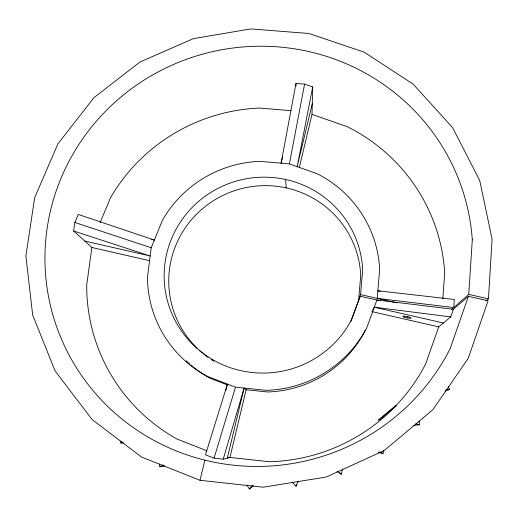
<?xml version="1.0" encoding="UTF-8"?>
<svg xmlns="http://www.w3.org/2000/svg" width="518" height="518" viewBox="0 0 518 518"><rect width="100%" height="100%" fill="white"/><g stroke="black" fill="none" stroke-linecap="round" stroke-linejoin="round"><path stroke-width="0.78" d="M299.268 167.664L312.004 114.42L312.697 86.94L304.59 84.143L295.985 83.443L281.093 163.183L282.621 156.896M485.897 300.777L488.448 298.847L492.1 239.167L479.72 180.504L452.648 127.745L413.157 84.136L364.135 52.156L308.851 33.463L250.751 28.924L193.324 38.649L139.964 62.011L93.887 97.714L57.977 143.771L34.7 197.559L25.9 255.866L32.66 314.996L55.07 370.914L92.1 419.528L141.537 457.031L200.006 480.303L263.189 487.211L326.256 477.026L384.278 450.492L432.815 409.77L468.298 358.191L488.079 300.777L468.382 296.335L453.412 309.278L450.744 316.899L438.701 326.897L425.751 363.714A179.312 176.8 -13.8 0 1 269.554 461.732L228.399 457.303M451.463 309.557L468.751 294.412L472.299 239.873M123.226 442.961L120.823 443.019L120.927 441.44M442.851 298.867L444.703 272.481A179.312 176.8 -13.8 0 0 347.28 126.69L312.004 114.42M197.099 348.193A96.134 94.742 -13.8 0 1 225.803 194.069A96.134 94.742 -13.8 0 1 360.735 275.375L358.67 299.391L360.56 294.587L362.684 269.768A99.417 97.87 -13.8 0 0 225.259 184.978A99.417 97.87 -13.8 0 0 190.281 341.867A99.417 97.87 -13.8 0 0 351.534 319.8L360.198 296.225L380.037 300.744M380.238 291.317L377.887 290.786L454.312 299.469L453.768 307.537L377.259 298.387L379.668 269.179A116.278 114.472 -13.8 0 0 317.307 173.815L289.374 163.902L259.835 161.331A116.278 114.472 -13.8 0 0 162.412 220.325L151.211 247.779L147.475 277.24A116.278 114.472 -13.8 0 0 206.779 376.126L235.502 387.173L266.304 390.339A116.278 114.472 -13.8 0 0 366.776 327.816L376.897 300.032L453.412 309.278M151.217 239.348L154.358 240.061L78.244 214.433L74.845 222.449L73.627 230.989L91.887 247.481L86.72 284.829A179.312 176.8 -13.8 0 0 176.891 438.992L206.889 450.809M378.328 452.512L383.067 453.392L383.508 450.433M292.288 482.128L296.043 486.311L296.302 484.731M289.374 163.902L304.59 84.143M312.697 86.94L297.177 166.673L312.276 103.691M407.575 317.942L407.886 316.485M336.965 471.458L341.265 474.235L342.508 468.92M227.318 458.126L244.114 388.06L246.121 389.776L267.566 391.977A112.432 110.813 -13.8 0 0 364.666 331.539L365.203 330.063M246.121 389.776L229.927 457.472L223.219 459.155L214.051 458.165L205.471 454.785L227.441 384.071L225.913 390.358M200.006 480.303L204.914 460.146M223.219 459.155L244.114 388.06M214.051 458.165L235.502 387.173M468.382 296.335L450.142 348.698A214.18 209.868 -13.8 0 1 103.872 402.577A214.18 209.868 -13.8 0 1 172.701 64.828A214.18 209.868 -13.8 0 1 472.312 239.899M350.744 321.574L360.198 296.225M100.084 222.649L110.541 197.695A179.312 176.8 -13.8 0 1 259.486 108.061L291.071 110.697M296.043 486.311L298.29 481.157M372.604 310.353L374.287 307.206L450.744 316.899M246.944 485.094L249.391 489.076L252.124 485.657M249.391 489.076L253.289 485.483M159.324 463.992L159.881 466.841L163.157 464.86M120.823 443.019L123.006 442.184M445.053 391.071L449.495 389.568L448.277 386.629M159.881 466.841L164.633 465.915M413.5 425.479L419.632 424.728L419.166 421.121M446.348 389.439L449.495 389.568M379.273 451.968L380.555 452.195M415.87 423.886L419.632 424.728M468.751 294.412L488.448 298.847M360.56 294.587L396.866 302.855M84.764 241.045L150.168 255.989L73.627 230.989M374.287 307.206L443.395 322.999M91.887 247.481L149.728 260.722M371.93 311.609L438.701 326.897M379.5 452.292L383.067 453.392M74.845 222.449L151.211 247.779M227.791 385.068L210.036 378.237A112.432 110.813 -13.8 0 1 198.511 370.992M339.601 472.669L341.265 474.235M285.619 179.474L286.208 187.892M295.985 83.443L296.037 85.858M197.209 370.04A112.432 110.813 -13.8 0 1 190.935 365.041M189.73 363.999A112.432 110.813 -13.8 0 1 186.24 360.774M213.928 361.247A96.134 94.742 -13.8 0 1 211.253 359.55M207.977 357.303A96.134 94.742 -13.8 0 1 203.568 353.943M202.344 352.939A96.134 94.742 -13.8 0 1 199.385 350.349M395.299 405.905L378.289 420.111L379.357 419.839L396.6 405.439L395.299 405.905M404.467 317.171A4.261 0.615 12.2 0 0 411.085 318.136A4.261 0.615 12.2 0 0 405.277 316.258A4.261 0.615 12.2 0 0 404.467 317.171"/></g></svg>
